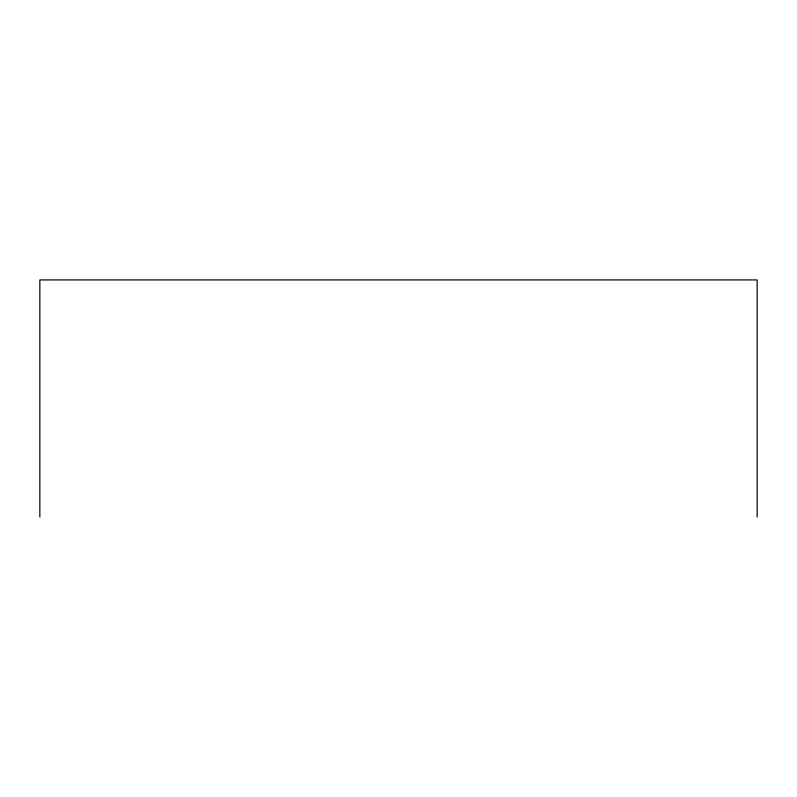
<?xml version="1.0" encoding="UTF-8"?>
<svg xmlns="http://www.w3.org/2000/svg" width="797" height="797" viewBox="0 0 797 797"><rect width="100%" height="100%" fill="white"/><g stroke="black" fill="none" stroke-linecap="round" stroke-linejoin="round"><path stroke-width="1.2" d="M757.15 517.074L757.15 279.926L39.85 279.926L39.85 517.074"/></g></svg>
